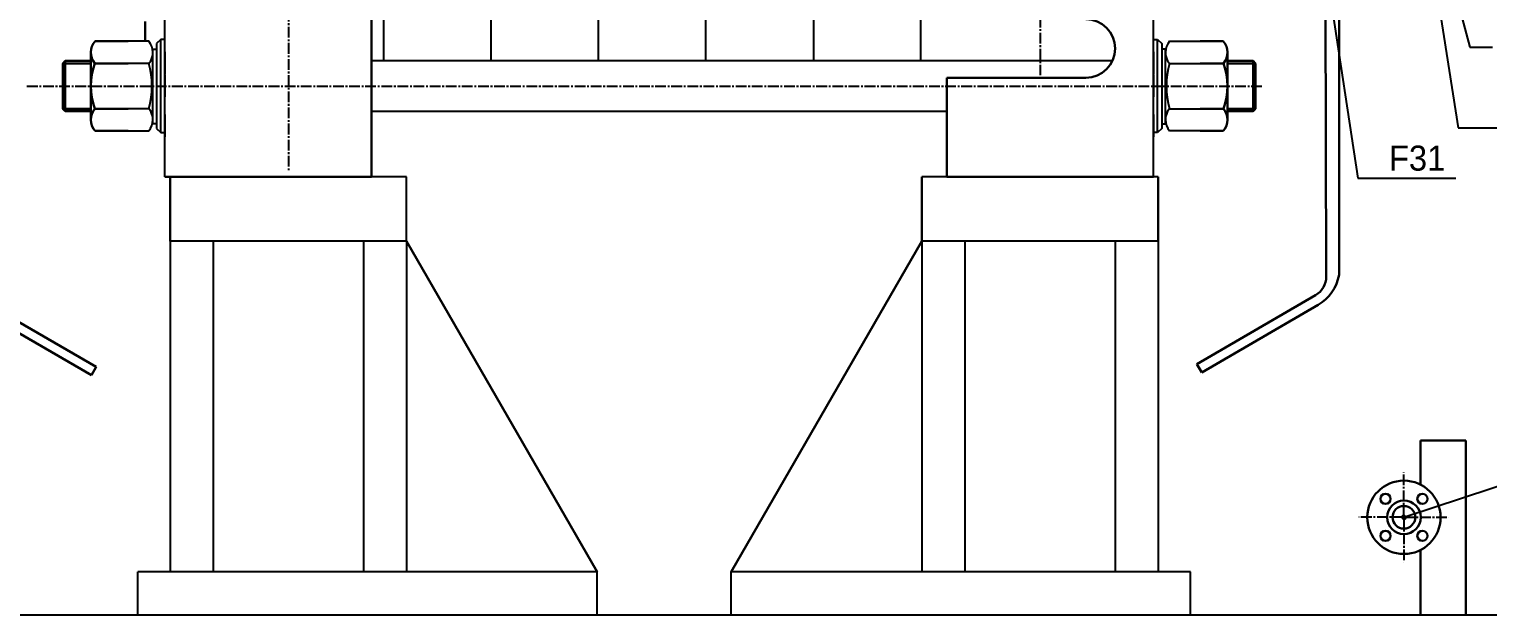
# Model space of a CAD drawing. Header units: millimetres. Extents: x 1235 to 3468, y -658 to 307.
# Drawn here: x 1997.4 to 2099.3, y -326.2 to -285.3 of the extents above; entities that cross this region are included whole.
import ezdxf
from ezdxf.enums import TextEntityAlignment as Align

# ---------------------------------------------------------------- set-up
doc = ezdxf.new("R2010")
doc.units = ezdxf.units.MM
for name, pattern in [('CENTRE', [1.125, 0.75, -0.125, 0.125, -0.125]), ('LDM', [0]), ('SOLID_THICK', [0]), ('SOLID_THIN', [0])]:
    doc.linetypes.add(name, pattern=pattern)
doc.layers.get('0').update_dxf_attribs({"color": 255, "lineweight": 30})
doc.layers.add('11', color=3, linetype='Continuous')
doc.layers.add('4', color=7, linetype='Continuous')
for name, color, linetype, lineweight in [('AM_0', 7, 'Continuous', 30), ('AM_5', 90, 'Continuous', 20), ('可见 (ISO)', 7, 'Continuous', 25)]:
    doc.layers.add(name, color=color, linetype=linetype, lineweight=lineweight)
doc.styles.add('TDM', font='medtext', dxfattribs={"width": 0.975})

msp = doc.modelspace()

# ---------------------------------------------------------------- hatches: boundary and pattern name
at = {"layer": 'AM_5'}
h = msp.add_hatch(dxfattribs=at)
h.set_pattern_fill('ANSI31', color=5, scale=0.005)
h.set_pattern_definition([(45, (570.013188, -562.848893), (-0.01122532015, 0.01122532015), [])])
h.paths.add_polyline_path([(2093.583, -319.4, 1), (2093.251, -319.4, 1)])

# ---------------------------------------------------------------- linework, layer by layer
at = {"linetype": 'ByBlock'}
for p, q in [((2021.31, -288.72), (2021.31, -277.141)), ((2021.31, -295.631), (2021.31, -288.72)), ((2061.5, -295.631), (2061.5, -288.72)), ((2061.5, -288.72), (2071.203, -288.72)), ((2006.885, -295.631), (2021.31, -295.631))]:
    msp.add_line(p, q, dxfattribs=at)
msp.add_arc((2071.203, -286.679), 2.041, 270, 90, dxfattribs=at)
at = {"layer": '11', "color": 172, "linetype": 'CENTRE'}
for p, q in [((2015.507, -234.546), (2015.507, -295.244)), ((2068.007, -234.954), (2068.007, -288.547)), ((1997.254, -289.3), (2083.543, -289.3)), ((2093.416, -319.4), (2093.416, -316.26)), ((2093.416, -319.4), (2090.277, -319.4)), ((2093.416, -319.4), (2096.556, -319.4)), ((2093.416, -319.4), (2093.416, -322.539))]:
    msp.add_line(p, q, dxfattribs=at)
at = {"layer": '11', "color": 7, "linetype": 'SOLID_THICK'}
for p, q in [((2075.926, -295.631), (2075.926, -275.531)), ((2006.885, -295.631), (2006.885, -277.141)), ((2006.885, -288.471), (2006.885, -281.358)), ((2075.926, -288.471), (2075.926, -281.358)), ((2022.17, -287.503), (2022.17, -283.424)), ((2029.67, -287.504), (2029.67, -283.424)), ((2037.17, -287.504), (2037.17, -283.424)), ((2044.67, -287.505), (2044.67, -283.424)), ((2052.173, -283.424), (2052.173, -287.505)), ((2059.676, -287.506), (2059.676, -283.424)), ((2005.76, -286.173), (2002.01, -286.173)), ((2006.593, -286.05), (2006.301, -286.341)), ((2006.885, -286.05), (2006.593, -286.05)), ((2006.593, -292.55), (2006.593, -286.05)), ((2006.885, -292.854), (2006.885, -285.741)), ((2006.885, -292.55), (2006.885, -286.05)), ((2075.926, -292.854), (2075.926, -285.741)), ((2075.926, -292.55), (2075.926, -286.05)), ((2075.926, -286.05), (2076.217, -286.05)), ((2076.217, -286.05), (2076.509, -286.341)), ((2076.217, -292.55), (2076.217, -286.05)), ((2077.05, -286.173), (2080.8, -286.173)), ((2001.719, -291.645), (2001.719, -286.954)), ((2006.051, -291.945), (2006.051, -286.717)), ((2006.051, -286.717), (2006.301, -286.717)), ((2006.051, -291.645), (2006.051, -286.954)), ((2006.301, -286.341), (2006.301, -292.258)), ((2006.885, -286.914), (2006.885, -288.471)), ((2075.925, -286.914), (2075.925, -288.471)), ((2076.509, -286.341), (2076.509, -292.258)), ((2076.759, -286.717), (2076.509, -286.717)), ((2076.759, -291.945), (2076.759, -286.717)), ((2076.759, -291.645), (2076.759, -286.954)), ((2081.092, -291.645), (2081.092, -286.954)), ((1999.76, -287.716), (1999.926, -287.55)), ((1999.76, -290.883), (1999.76, -287.716)), ((1999.76, -287.716), (2001.719, -287.716)), ((1999.926, -287.55), (2001.718, -287.55)), ((1999.926, -291.049), (1999.926, -287.55)), ((2005.776, -287.717), (2001.994, -287.717)), ((2073.049, -287.55), (2021.31, -287.55)), ((2022.17, -287.503), (2022.17, -287.55)), ((2029.67, -287.504), (2029.67, -287.55)), ((2037.17, -287.504), (2037.17, -287.55)), ((2044.67, -287.505), (2044.67, -287.55)), ((2052.173, -287.505), (2052.173, -287.55)), ((2059.676, -287.506), (2059.676, -287.55)), ((2077.034, -287.717), (2080.817, -287.717)), ((2082.884, -287.55), (2081.092, -287.55)), ((2083.051, -287.716), (2081.092, -287.716)), ((2083.051, -287.716), (2082.884, -287.55)), ((2082.884, -291.049), (2082.884, -287.55)), ((2083.051, -290.883), (2083.051, -287.716)), ((2006.885, -288.507), (2006.885, -290.064)), ((2075.926, -288.507), (2075.926, -290.064)), ((1999.926, -291.049), (1999.76, -290.883)), ((1999.76, -290.883), (2001.719, -290.883)), ((2001.719, -291.049), (1999.926, -291.049)), ((2005.776, -290.882), (2001.994, -290.882)), ((2006.885, -291.285), (2006.885, -292.841)), ((2021.31, -291.049), (2061.5, -291.049)), ((2075.925, -291.285), (2075.925, -292.841)), ((2077.034, -290.882), (2080.817, -290.882)), ((2083.051, -290.883), (2081.092, -290.883)), ((2081.092, -291.049), (2082.884, -291.049)), ((2082.884, -291.049), (2083.051, -290.883)), ((2006.301, -291.945), (2006.051, -291.945)), ((2006.301, -292.258), (2006.593, -292.55)), ((2076.509, -292.258), (2076.217, -292.55)), ((2076.509, -291.945), (2076.759, -291.945)), ((2002.01, -292.427), (2005.76, -292.427)), ((2006.593, -292.55), (2006.885, -292.55)), ((2076.217, -292.55), (2075.926, -292.55)), ((2080.8, -292.427), (2077.05, -292.427))]:
    msp.add_line(p, q, dxfattribs=at)
at = {"layer": '11', "color": 172, "linetype": 'SOLID_THIN'}
msp.add_line((2093.416, -319.4), (2117.081, -311.588), dxfattribs=at)
at = {"layer": '11', "color": 7, "linetype": 'SOLID_THICK'}
for centre, radius, start, end in [((2002.913, -286.954), 1.194, 139.11723, 219.67471), ((2004.857, -286.954), 1.194, 320.3252, 40.88173), ((2077.953, -286.954), 1.194, 139.11827, 219.6748), ((2079.897, -286.954), 1.194, 320.32529, 40.88277), ((2006.409, -289.3), 4.691, 160.27972, 199.72028), ((1999.861, -289.3), 6.123, 345.02063, 14.97937), ((2082.949, -289.3), 6.123, 165.02063, 194.97937), ((2076.401, -289.3), 4.691, 340.27972, 19.72028), ((2002.913, -291.645), 1.194, 140.32558, 220.8825), ((2004.857, -291.645), 1.194, 319.11854, 39.67451), ((2077.953, -291.645), 1.194, 140.32549, 220.88146), ((2079.897, -291.645), 1.194, 319.1175, 39.67442)]:
    msp.add_arc(centre, radius, start, end, dxfattribs=at)
at = {"layer": '4', "color": 172, "linetype": 'LDM'}
for p, q in [((2095.262, -276.339), (2098.025, -286.588)), ((2095.262, -279.797), (2097.196, -292.224)), ((2088.213, -282.671), (2090.2, -295.731)), ((2098.025, -286.588), (2099.612, -286.588)), ((2097.196, -292.224), (2098.784, -292.224)), ((2098.784, -292.224), (2104.044, -292.224)), ((2090.2, -295.731), (2091.787, -295.731)), ((2091.787, -295.731), (2097.048, -295.731))]:
    msp.add_line(p, q, dxfattribs=at)
at = {"layer": 'AM_0'}
for p, q in [((2087.95, -283.674), (2087.993, -302.596)), ((2088.896, -283.674), (2088.883, -302.471)), ((2005.507, -284.801), (2005.507, -286.173)), ((2061.5, -295.631), (2075.926, -295.631)), ((2023.757, -300.131), (2037.078, -323.204)), ((2059.757, -300.131), (2046.435, -323.204)), ((1993.786, -304.095), (2002.095, -308.893)), ((2087.245, -303.898), (2078.946, -308.711)), ((2087.429, -304.57), (2079.292, -309.29)), ((1993.604, -304.768), (2001.75, -309.472)), ((2001.75, -309.472), (2002.095, -308.893)), ((2079.292, -309.29), (2078.946, -308.711)), ((2094.576, -316.26), (2094.576, -314.039)), ((2094.576, -314.039), (2097.728, -314.039)), ((2097.728, -314.039), (2097.728, -326.204)), ((2094.576, -316.26), (2094.576, -317.119)), ((2094.576, -321.68), (2094.576, -326.204))]:
    msp.add_line(p, q, dxfattribs=at)
at = {"layer": 'AM_0', "color": 7, "linetype": 'SOLID_THICK'}
for p, q in [((2004.322, -286.173), (2002.01, -286.173)), ((2079.191, -286.173), (2080.8, -286.173)), ((2001.719, -291.645), (2001.719, -286.954)), ((2081.092, -291.645), (2081.092, -286.954)), ((1999.76, -287.716), (1999.926, -287.55)), ((1999.76, -290.883), (1999.76, -287.716)), ((1999.76, -287.716), (2001.719, -287.716)), ((1999.926, -287.55), (2001.718, -287.55)), ((1999.926, -291.049), (1999.926, -287.55)), ((2004.322, -287.717), (2001.994, -287.717)), ((2079.191, -287.717), (2080.817, -287.717)), ((2082.884, -287.55), (2081.092, -287.55)), ((2083.051, -287.716), (2081.092, -287.716)), ((2083.051, -287.716), (2082.884, -287.55)), ((2082.884, -291.049), (2082.884, -287.55)), ((2083.051, -290.883), (2083.051, -287.716)), ((1999.926, -291.049), (1999.76, -290.883)), ((1999.76, -290.883), (2001.719, -290.883)), ((2001.719, -291.049), (1999.926, -291.049)), ((2004.322, -290.882), (2001.994, -290.882)), ((2079.191, -290.882), (2080.817, -290.882)), ((2083.051, -290.883), (2081.092, -290.883)), ((2081.092, -291.049), (2082.884, -291.049)), ((2082.884, -291.049), (2083.051, -290.883)), ((2002.01, -292.427), (2004.322, -292.427)), ((2080.8, -292.427), (2079.191, -292.427))]:
    msp.add_line(p, q, dxfattribs=at)
at = {"layer": 'AM_0'}
for centre, radius in [((2093.416, -319.4), 2.559), ((2092.128, -318.112), 0.356), ((2094.704, -318.112), 0.356), ((2093.416, -319.4), 1.172), ((2093.416, -319.4), 0.79), ((2092.128, -320.688), 0.356), ((2094.704, -320.688), 0.356)]:
    msp.add_circle(centre, radius, dxfattribs=at)
at = {"layer": 'AM_0', "color": 7, "linetype": 'SOLID_THICK'}
for centre, radius, start, end in [((2002.913, -286.954), 1.194, 139.11723, 219.67471), ((2079.897, -286.954), 1.194, 320.32529, 40.88277), ((2006.409, -289.3), 4.691, 160.27972, 199.72028), ((2076.401, -289.3), 4.691, 340.27972, 19.72028), ((2002.913, -291.645), 1.194, 140.32558, 220.8825), ((2079.897, -291.645), 1.194, 319.1175, 39.67442)]:
    msp.add_arc(centre, radius, start, end, dxfattribs=at)
at = {"layer": 'AM_0'}
for centre, radius, end in [((2085.924, -301.975), 3, 350.49242), ((2086.493, -302.6), 1.5, 0.15369)]:
    msp.add_arc(centre, radius, 300.11301, end, dxfattribs=at)
at = {"layer": '可见 (ISO)'}
for p, q in [((2007.257, -300.131), (2007.257, -295.631)), ((2023.757, -295.631), (2007.257, -295.631)), ((2007.257, -295.631), (2007.257, -323.204)), ((2023.757, -300.131), (2023.757, -295.631)), ((2059.757, -300.131), (2059.757, -295.631)), ((2076.257, -295.631), (2059.757, -295.631)), ((2059.757, -295.631), (2059.757, -323.204)), ((2076.257, -300.131), (2076.257, -295.631)), ((2076.257, -295.631), (2076.257, -323.204)), ((2023.757, -300.131), (2007.257, -300.131)), ((2010.257, -300.131), (2007.257, -300.131)), ((2010.257, -300.131), (2010.257, -323.204)), ((2020.757, -300.131), (2020.757, -323.204)), ((2023.757, -300.131), (2020.757, -300.131)), ((2023.757, -300.131), (2023.757, -323.204)), ((2076.257, -300.131), (2059.757, -300.131)), ((2062.757, -300.131), (2059.757, -300.131)), ((2062.757, -300.131), (2062.757, -323.204)), ((2073.257, -300.131), (2073.257, -323.204)), ((2076.257, -300.131), (2073.257, -300.131)), ((2037.078, -323.204), (2005.007, -323.204)), ((2005.007, -326.204), (2005.007, -323.204)), ((2037.078, -326.204), (2037.078, -323.204)), ((2078.507, -323.204), (2046.435, -323.204)), ((2046.435, -326.204), (2046.435, -323.204)), ((2078.507, -326.204), (2078.507, -323.204)), ((1963.007, -326.204), (2263.007, -326.204))]:
    msp.add_line(p, q, dxfattribs=at)

# ---------------------------------------------------------------- texts
at = {"layer": '4', "color": 7, "style": 'TDM', "width": 0.975}
msp.add_text('F31', height=1.75, dxfattribs=at).set_placement((2092.37, -295.731), align=Align.BOTTOM_LEFT)

doc.saveas('drawing.dxf')
